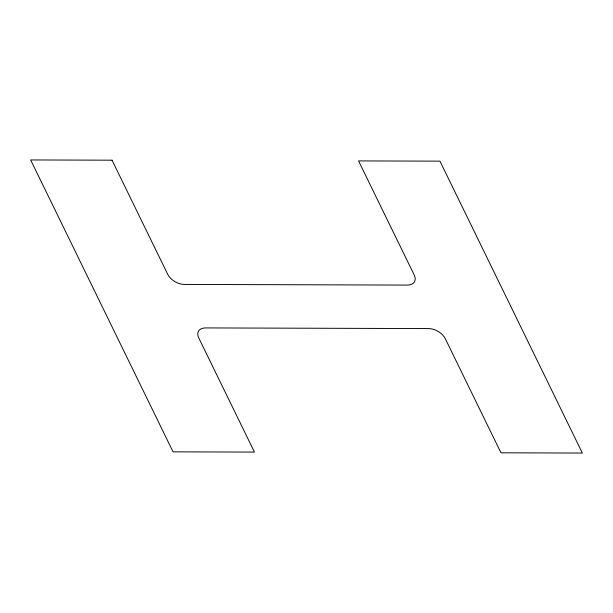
<?xml version="1.0" encoding="UTF-8"?>
<svg xmlns="http://www.w3.org/2000/svg" width="613" height="613" viewBox="0 0 613 613"><rect width="100%" height="100%" fill="white"/><g stroke="black" fill="none" stroke-linecap="round" stroke-linejoin="round"><path stroke-width="0.92" d="M112.041 160.192L30.65 159.947L173.058 451.85L254.449 452.087L198.758 337.947A13.777 8.559 29.3 0 1 205.593 327.924L428.633 328.576A13.777 8.559 29.3 0 1 445.276 338.667L500.959 452.808L582.35 453.053L439.942 161.15L358.551 160.912L414.242 275.053A13.777 8.559 29.3 0 1 407.407 285.076L184.367 284.424A13.777 8.559 29.3 0 1 167.724 274.333L112.041 160.192"/></g></svg>
